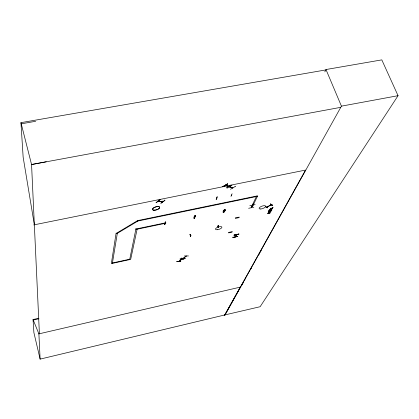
<?xml version="1.0" encoding="UTF-8"?>
<svg xmlns="http://www.w3.org/2000/svg" width="419" height="419" viewBox="0 0 419 419"><rect width="100%" height="100%" fill="white"/><g stroke="black" fill="none" stroke-linecap="round" stroke-linejoin="round"><path stroke-width="0.63" d="M236.358 234.719L236.489 234.87M270.899 210.019L270.993 210.286C270.527 210.867 271.926 210.296 271.397 209.856L271.701 209.793L271.695 210.291L270.716 210.815L268.778 211.129L268.684 210.862M158.796 201.23L158.623 200.685M162.195 201.314L162.232 201.827L162.279 201.146M158.722 200.874L158.838 201.246L158.34 201.183L162.802 201.743M156.109 202.686L160.147 199.669L156.114 202.649M252.353 205.294L251.175 207.766M251.227 207.557L252.568 205.231L252.411 205.509M267.348 207.897L265.379 206.536L267.563 207.777M223.851 212.087L225.207 209.558L223.84 212.129L224.071 212.009M248.64 208.295L253.83 207.185M190.65 236.353L190.121 234.441L190.708 236.41L190.42 236.499L190.095 234.488M194.474 218.273L194.191 218.294M164.871 224.333C165.589 223.631 165.165 221.51 165.688 221.871L164.657 224.416L164.903 224.291M116.1 233.147L111.349 263.593L130.67 259.398L137.118 229.214M112.365 263.373L117.32 233.346L137.699 221.153L136.992 220.965L116.602 233.174L117.32 233.346L116.225 233.577M129.67 259.618L136.007 228.533M271.067 205.064L270.894 204.75M164.657 224.416L165.395 221.897M194.034 217.058L194.479 217.068M193.981 217.194L194.51 216.979M194.081 218.215L195.008 215.722L194.044 218.268L194.411 218.236L195.285 215.497M194.175 218.336L195.38 215.78M194.306 218.179L195.228 215.685L194.107 218.215M194.908 217.073L195.437 216.859M216.225 199.517L217.236 196.783M230.984 196.453L232.121 193.756M224.196 209.73L223.065 212.292L224.432 209.72L223.343 212.203M224.05 212.051L225.123 209.537M225.118 210.788L224.71 210.757M232.964 237.343L237.824 236.29L232.933 237.505L232.906 237.138M235.625 236.635L235.316 236.882L236.29 234.776M238.93 234.027L233.996 235.169M253.317 204.896L257.659 195.825L137.458 220.64L137.353 221.138L257.413 196.333M178.813 261.409L181.841 259.157M255.129 204.566L249.839 205.729M181.977 259.183L178.95 261.409M183.271 258.256L186.177 256.077M252.835 204.975L252.254 205.095L252.877 204.886M252.526 206.127L253.725 203.576L252.248 206.111M186.418 256.056L183.36 258.308M324.84 71.859L325.987 69.528L381.809 59.88L398.05 95.694L260.131 306.718L224.872 314.931L305.53 170.077L33.661 224.93M268.443 211.768L268.291 212.428A0.738 0.267 -20 0 0 268.626 212.396C270.774 211.495 270.878 211.129 268.443 211.768L268.349 211.501M268.647 211.38C274.592 209.673 269.391 212.37 268.553 211.113M268.778 211.129L268.768 210.705M270.622 210.081L270.58 210.605L268.862 210.967M225.228 185.366L228.418 186.486M228.193 186.408L228.313 186.272M229.528 186.874L230.01 186.864M232.409 187.303C233.294 189.131 230.995 186.843 229.57 186.911M224.94 315.135L341.433 106.148L398.05 95.694M241.773 285.287L243.685 281.861M244.319 280.72L244.958 279.578M251.012 268.731L251.646 267.589M258.973 254.453L259.612 253.312M260.246 252.17L261.205 250.457M224.479 315.413L240.37 287.104M176.918 261.356L180.799 261.44L176.954 261.377M181.191 258.366L185.214 258.345L181.322 258.219M180.751 261.44L176.792 261.461M270.952 205.022L270.857 204.503L271.14 205.053M271.502 204.865L266.673 207.143M235.562 236.814L236.552 234.682L236.416 234.923M217.115 196.825L216.178 199.449M190.436 235.42L191.012 235.242L190.451 235.488M252.448 205.472L252.364 205.268M217.037 198.067L216.728 198.224M228.69 186.382L225.406 185.24M232.922 187.901L229.691 186.774M231.241 195.165L231.545 195.102M231.492 195.212L231.23 195.254M218.168 226.669L217.718 226.82M165.337 223.076L165.84 222.945M193.908 217.105L194.463 216.969M189.907 234.546L190.179 234.499M223.557 211.097L223.018 211.218L223.615 210.998M225.218 210.757L224.652 210.862M158.838 201.246L158.571 201.371L158.592 200.979M162.179 201.785L162.761 201.728M164.897 200.319L160.817 203.267L164.913 200.35L164.573 200.02M180.149 258.994L183.999 259.068L180.013 259.057M188.445 255.946L184.454 255.925M223.144 211.082L223.51 211.008M222.887 186.649L227.716 183.868L222.898 186.644M222.945 186.701L227.533 183.8M231.147 185.093L226.25 187.832M227.061 188.162L231.943 185.36M235.195 186.507L230.46 189.299M266.699 207.038L271.496 204.781M265.384 206.562L265.651 206.436M270.554 204.111L272.769 205.362L270.454 203.844M162.672 201.848L158.282 201.314M190.54 235.378L190.923 235.352M218.289 225.516L218.681 227.507L218.393 227.596C217.665 227.124 218.666 225.019 218.037 225.632M217.686 226.747L218.152 226.585M218.409 227.517L218.681 227.507M229.827 186.994L229.759 186.638M225.548 185.46L225.789 185.35L225.49 185.47M38.789 318.241L33.043 319.55L33.897 332.639L40.114 359.12L224.872 314.931M33.043 319.55L38.899 333.87L39.402 333.749L31.561 164.531L20.95 122.657L325.401 69.999M38.899 333.87L240.815 286.999M33.164 320.053L38.909 318.744M112.433 262.964L129.754 259.209M271.491 210.123L271.8 210.055M270.716 210.343L270.993 210.286M136.133 228.963L165.699 222.793L165.563 223.269L136.034 229.439L135.908 229.01M253.474 203.665L253.762 203.592M195.249 215.712L194.856 215.492M224.715 210.857L225.171 210.663M165.369 223.149L165.835 222.96M231.513 195.102L231.251 195.259M46.221 161.771L31.561 164.531L340.458 107.384M21.249 123.83L35.646 121.285M252.772 204.896L252.306 205.08L256.381 196.548L256.229 196.134M270.58 204.048L272.507 205.41M185.046 258.429L181.191 258.387L181.27 258.052M218.069 225.574L218.456 227.538M235.373 186.638L235.127 186.319M325.987 69.528L341.433 106.148M270.679 210.443L270.774 210.705M268.469 211.276L268.563 211.537M232.493 187.288L232.671 187.791L232.425 187.434M229.926 186.544L230.052 186.905M237.788 236.447L232.933 237.505M162.195 201.172L162.357 201.691M158.293 200.659L158.455 201.183L158.178 200.664M34.353 224.788L23.145 157.151L20.95 122.657M38.899 333.849L40.114 359.12M273.015 207.546C270.92 210.06 268.427 207.829 272.235 208.17A0.828 0.299 -20.1 0 0 272.601 207.908L272.518 207.499L273.015 207.546M268.485 212.124L269.407 211.705L268.485 212.124M234.059 235.111L238.945 234.053L234.053 235.101M228.894 232.351L228.643 232.885L232.006 232.173L232.262 231.639L228.894 232.351M235.74 217.828L235.488 218.367L238.966 217.65L239.228 217.105L235.74 217.828M253.485 203.587L252.238 206.19L253.505 203.608M267.568 213.444L270.124 213.051L269.176 213.103L269.48 212.522C273.23 211.558 264.991 213.355 269.166 212.59L268.862 213.166L267.568 213.444M269.443 209.856L272.02 209.463L271.062 209.516L271.376 208.929C275.157 207.955 266.851 209.762 271.056 208.992L270.747 209.584L269.443 209.856M153.935 210.186A3.766 1.519 -17.2 0 0 159.707 207.641A3.766 1.519 -17.2 0 0 154.684 207.279A3.766 1.519 -17.2 0 0 153.935 210.186M153.951 210.186A3.75 1.514 -17.2 0 0 159.697 207.651A3.75 1.514 -17.2 0 0 154.69 207.295A3.75 1.514 -17.2 0 0 153.951 210.186M260.817 208.981A3.457 1.262 -19.9 0 0 265.672 206.289A3.457 1.262 -19.9 0 0 260.702 206.714A3.457 1.262 -19.9 0 0 260.817 208.981M217.283 229.727A3.368 1.215 -18.6 0 0 221.897 227.156A3.368 1.215 -18.6 0 0 216.89 227.637A3.368 1.215 -18.6 0 0 217.283 229.727"/></g></svg>
